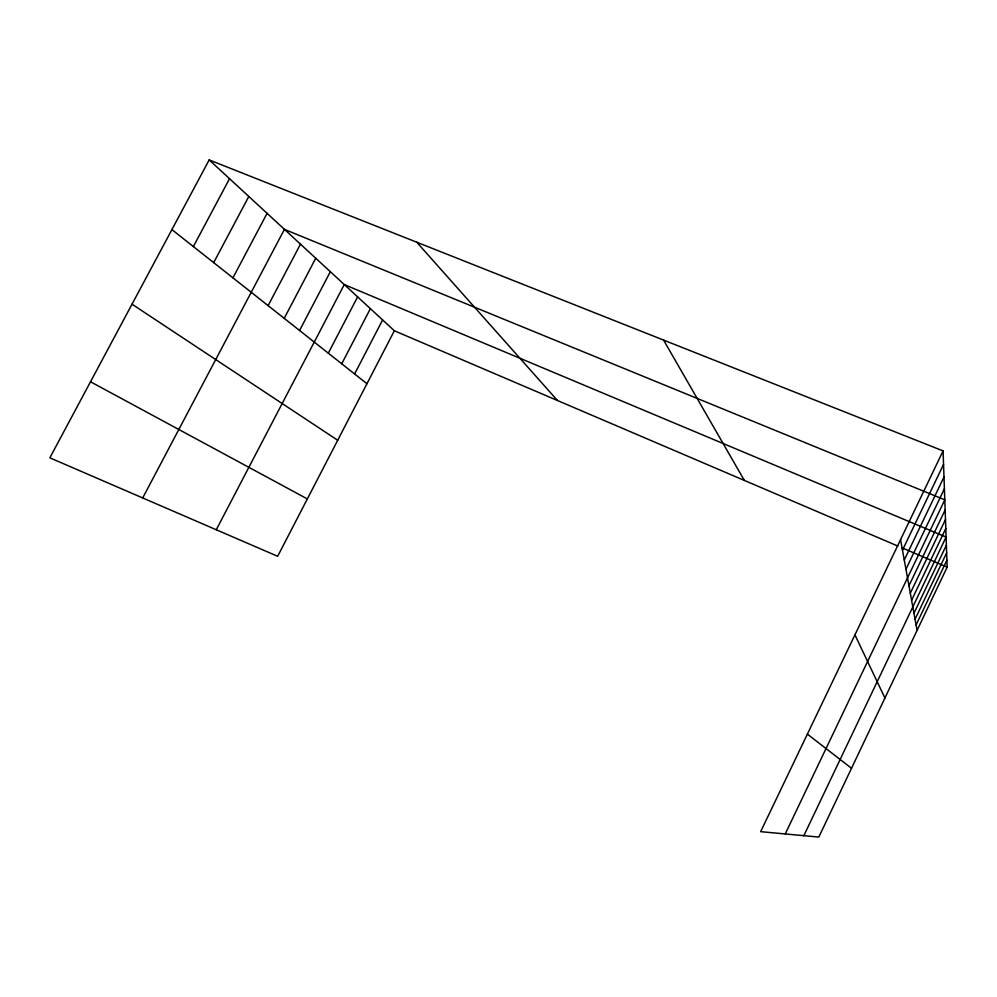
<?xml version="1.0" encoding="UTF-8"?>
<svg xmlns="http://www.w3.org/2000/svg" width="997" height="997" viewBox="0 0 997 997"><rect width="100%" height="100%" fill="white"/><g stroke="black" fill="none" stroke-linecap="round" stroke-linejoin="round"><path stroke-width="1.5" d="M803.844 835.685L946.091 537.059L344.277 284.569L216.274 529.756M913.962 613.255L946.377 545.16M915.047 619.262L946.652 552.861M916.093 624.957L946.901 560.177M943.075 450.906L947.15 567.131L818.811 837.081L760.649 831.66L943.075 450.906L209.183 159.919L49.85 457.822L277.665 556.289L394.351 330.767L209.183 159.919M904.267 560.015L943.997 476.965M905.949 569.237L944.408 488.754M785.237 833.953L944.795 499.833L284.432 229.36L142.696 497.952M908.952 585.775L945.144 509.941M910.311 593.227L945.48 519.487M911.594 600.269L945.792 528.51M902.472 550.182L943.548 464.378M341.734 363.78L370.386 308.659M354.608 373.962L382.611 319.937M328.3 353.175L357.611 296.869M299.574 330.481L330.343 271.707M268.118 305.618L300.471 244.153M284.22 318.342L315.75 258.248M232.937 277.827L267.084 213.346M193.368 246.558L229.534 178.7M213.682 262.61L248.801 196.484M394.351 330.767L897.823 546.044M901.998 547.827L947.15 567.131M90.515 381.776L307.338 498.924M132.015 304.197L337.696 440.25M807.383 734.128L851.525 768.288M171.908 229.609L366.946 383.708M416.758 242.221L557.485 400.52M663.578 340.077L744.348 480.417M854.94 634.852L884.925 698.012M900.553 539.651L917.078 630.391"/></g></svg>
